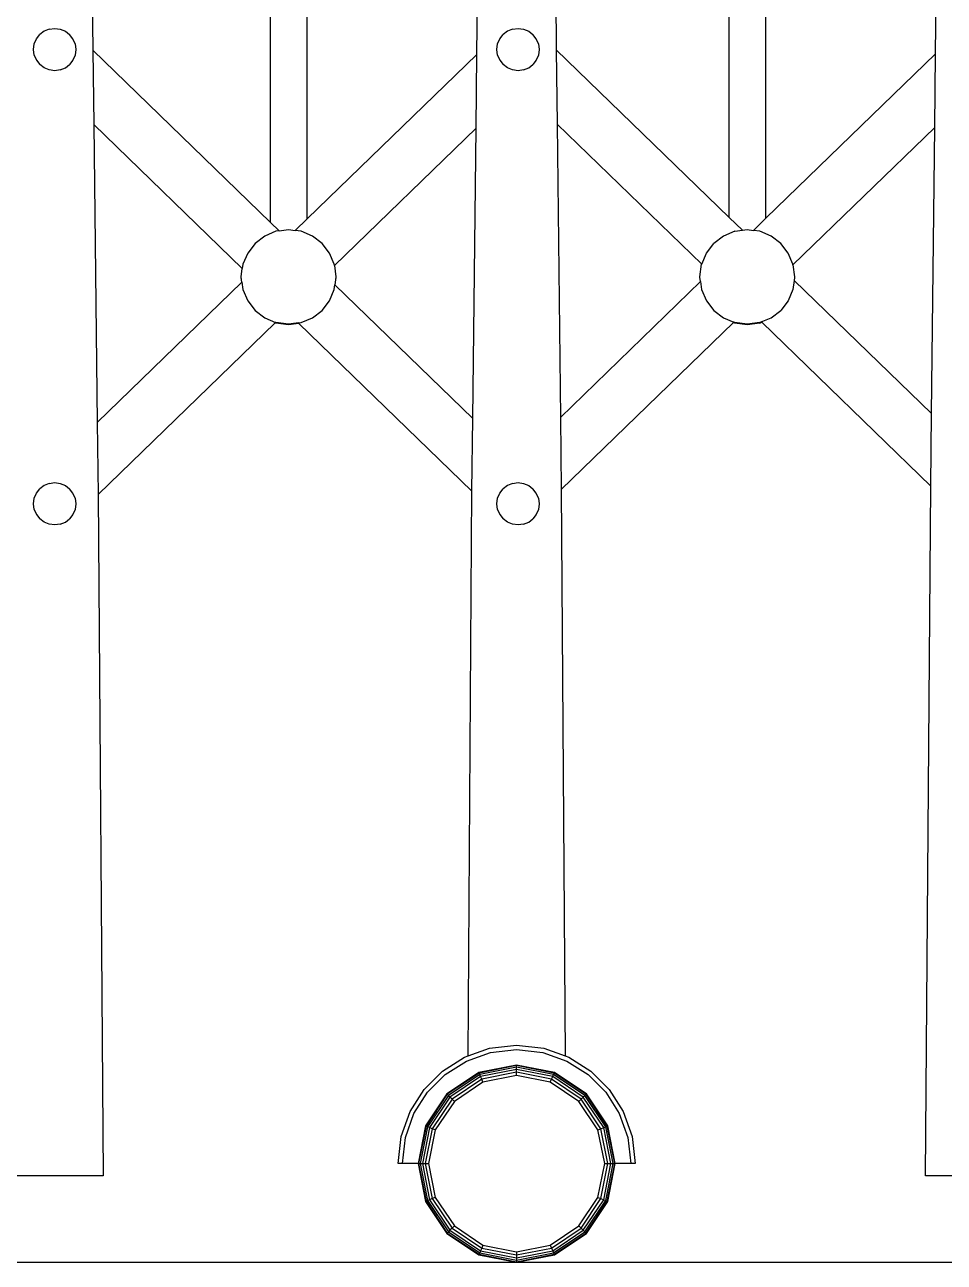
# Model space of a CAD drawing. Extents: x -2377130 to 293730, y -2 to 754590.
# Drawn here: x -2198568 to -2198045, y 516937 to 517641 of the extents above; entities that cross this region are included whole.
import ezdxf

# ---------------------------------------------------------------- set-up
doc = ezdxf.new("R2010")
doc.units = 0
doc.header["$LTSCALE"] = 1000
doc.header["$MEASUREMENT"] = 0
doc.layers.add('A-SFCE', color=30, linetype='Continuous')

# ---------------------------------------------------------------- blocks, each defined once
blk = doc.blocks.new('A$C4A4B1E4B')
at = {"color": 250}
for p, q in [((-2109.11, 610.1), (-2109.21, 916.42)), ((-2088.29, 609.62), (-2088.38, 916.75)), ((-2369.85, 607.26), (-2369.94, 913.68)), ((-2349.03, 609.21), (-2349.12, 913.91)), ((-2252.52, 702.75), (-2251.19, 819.02)), ((-2208.74, 819.95), (-2207.42, 705.36)), ((-1991.78, 703.17), (-1990.42, 821.83)), ((-2472.05, 814.72), (-2470.79, 705.07)), ((-2495.73, 717.12), (-2492.53, 717.55)), ((-2492.53, 717.55), (-2489.34, 717.12)), ((-2232.36, 717.12), (-2229.16, 717.55)), ((-2229.16, 717.55), (-2225.97, 717.12)), ((-2504.13, 708.71), (-2502.91, 711.59)), ((-2502.91, 711.59), (-2501.03, 714.02)), ((-2498.6, 715.9), (-2501.03, 714.02)), ((-2495.73, 717.12), (-2498.6, 715.9)), ((-2489.34, 717.12), (-2486.47, 715.9)), ((-2486.47, 715.9), (-2484.03, 714.02)), ((-2482.15, 711.59), (-2484.03, 714.02)), ((-2480.94, 708.71), (-2482.15, 711.59)), ((-2240.76, 708.71), (-2239.54, 711.59)), ((-2239.54, 711.59), (-2237.66, 714.02)), ((-2235.23, 715.9), (-2237.66, 714.02)), ((-2232.36, 717.12), (-2235.23, 715.9)), ((-2225.97, 717.12), (-2223.1, 715.9)), ((-2223.1, 715.9), (-2220.66, 714.02)), ((-2218.78, 711.59), (-2220.66, 714.02)), ((-2217.57, 708.71), (-2218.78, 711.59)), ((-2504.56, 705.52), (-2504.13, 708.71)), ((-2504.13, 702.32), (-2504.56, 705.52)), ((-2480.94, 708.71), (-2480.51, 705.52)), ((-2480.51, 705.52), (-2480.94, 702.32)), ((-2470.79, 705.07), (-2369.85, 607.26)), ((-2470.79, 705.07), (-2470.31, 662.86)), ((-2241.19, 705.52), (-2240.76, 708.71)), ((-2240.76, 702.32), (-2241.19, 705.52)), ((-2217.57, 708.71), (-2217.14, 705.52)), ((-2217.14, 705.52), (-2217.57, 702.32)), ((-2207.42, 705.36), (-2109.11, 610.1)), ((-2207.42, 705.36), (-2206.94, 663.15)), ((-2504.13, 702.32), (-2502.91, 699.45)), ((-2502.91, 699.45), (-2501.03, 697.02)), ((-2498.6, 695.14), (-2501.03, 697.02)), ((-2486.47, 695.14), (-2484.03, 697.02)), ((-2482.15, 699.45), (-2484.03, 697.02)), ((-2480.94, 702.32), (-2482.15, 699.45)), ((-2349.03, 609.21), (-2252.52, 702.75)), ((-2253, 660.88), (-2252.52, 702.75)), ((-2240.76, 702.32), (-2239.54, 699.45)), ((-2239.54, 699.45), (-2237.66, 697.02)), ((-2235.23, 695.14), (-2237.66, 697.02)), ((-2223.1, 695.14), (-2220.66, 697.02)), ((-2218.78, 699.45), (-2220.66, 697.02)), ((-2217.57, 702.32), (-2218.78, 699.45)), ((-2088.29, 609.62), (-1991.78, 703.17)), ((-1992.26, 661.3), (-1991.78, 703.17)), ((-2495.73, 693.92), (-2498.6, 695.14)), ((-2492.53, 693.49), (-2495.73, 693.92)), ((-2489.34, 693.92), (-2492.53, 693.49)), ((-2489.34, 693.92), (-2486.47, 695.14)), ((-2232.36, 693.92), (-2235.23, 695.14)), ((-2229.16, 693.49), (-2232.36, 693.92)), ((-2225.97, 693.92), (-2229.16, 693.49)), ((-2225.97, 693.92), (-2223.1, 695.14)), ((-2385.87, 581.04), (-2470.31, 662.86)), ((-2470.31, 662.86), (-2468.36, 493.53)), ((-2124.77, 583.53), (-2206.94, 663.15)), ((-2206.94, 663.15), (-2205.03, 496.47)), ((-1992.26, 661.3), (-2072.88, 583.15)), ((-1994.12, 498.67), (-1992.26, 661.3)), ((-2253, 660.88), (-2333.57, 582.79)), ((-2254.89, 495.86), (-2253, 660.88)), ((-2369.85, 607.26), (-2364.93, 602.49)), ((-2355.75, 602.69), (-2349.03, 609.21)), ((-2109.11, 610.1), (-2101.62, 602.84)), ((-2088.29, 609.62), (-2095.39, 602.74)), ((-2373.17, 599.53), (-2378.62, 595.32)), ((-2366.75, 602.24), (-2373.17, 599.53)), ((-2364.93, 602.49), (-2366.75, 602.24)), ((-2364.93, 602.49), (-2359.6, 603.21)), ((-2359.6, 603.21), (-2355.75, 602.69)), ((-2352.45, 602.24), (-2355.75, 602.69)), ((-2346.03, 599.53), (-2352.45, 602.24)), ((-2340.58, 595.32), (-2346.03, 599.53)), ((-2112.43, 599.53), (-2117.88, 595.32)), ((-2106.01, 602.24), (-2112.43, 599.53)), ((-2106.01, 602.24), (-2101.62, 602.84)), ((-2101.62, 602.84), (-2098.86, 603.21)), ((-2098.86, 603.21), (-2095.39, 602.74)), ((-2091.71, 602.24), (-2095.39, 602.74)), ((-2085.29, 599.53), (-2091.71, 602.24)), ((-2079.84, 595.32), (-2085.29, 599.53)), ((-2378.62, 595.32), (-2382.83, 589.88)), ((-2336.37, 589.88), (-2340.58, 595.32)), ((-2122.09, 589.88), (-2117.88, 595.32)), ((-2075.63, 589.88), (-2079.84, 595.32)), ((-2382.83, 589.88), (-2385.54, 583.45)), ((-2333.66, 583.45), (-2336.37, 589.88)), ((-2124.77, 583.53), (-2122.09, 589.88)), ((-2072.92, 583.45), (-2075.63, 589.88)), ((-2386.5, 576.3), (-2385.87, 581.04)), ((-2385.54, 583.45), (-2385.87, 581.04)), ((-2333.57, 582.79), (-2333.66, 583.45)), ((-2333.57, 582.79), (-2332.69, 576.3)), ((-2125.77, 576.3), (-2124.8, 583.45)), ((-2124.8, 583.45), (-2124.77, 583.53)), ((-2072.88, 583.15), (-2072.92, 583.45)), ((-2072.88, 583.15), (-2071.96, 576.3)), ((-2468.36, 493.53), (-2386.13, 573.24)), ((-2386.48, 576.15), (-2386.5, 576.3)), ((-2386.5, 575.99), (-2386.48, 576.15)), ((-2386.13, 573.24), (-2386.5, 575.99)), ((-2386.1, 573.27), (-2386.48, 576.15)), ((-2386.13, 573.24), (-2386.1, 573.27)), ((-2386.1, 573.27), (-2385.54, 569.15)), ((-2333.66, 569.15), (-2333.3, 571.84)), ((-2332.72, 576.15), (-2333.3, 571.84)), ((-2333.3, 571.84), (-2333.26, 571.8)), ((-2332.69, 575.99), (-2333.26, 571.8)), ((-2333.26, 571.8), (-2254.89, 495.86)), ((-2332.69, 576.3), (-2332.72, 576.15)), ((-2332.72, 576.15), (-2332.69, 575.99)), ((-2205.03, 496.47), (-2125.44, 573.61)), ((-2125.74, 576.15), (-2125.77, 576.3)), ((-2125.77, 575.99), (-2125.74, 576.15)), ((-2125.44, 573.61), (-2125.77, 575.99)), ((-2125.41, 573.64), (-2125.74, 576.15)), ((-2125.44, 573.61), (-2125.41, 573.64)), ((-2125.41, 573.64), (-2124.8, 569.15)), ((-2072.22, 574.35), (-2072.92, 569.15)), ((-2071.98, 576.15), (-2072.22, 574.35)), ((-2072.22, 574.35), (-2072.18, 574.31)), ((-2071.96, 575.99), (-2072.18, 574.31)), ((-2072.18, 574.31), (-1994.12, 498.67)), ((-2071.96, 576.3), (-2071.98, 576.15)), ((-2071.98, 576.15), (-2071.96, 575.99)), ((-2385.54, 569.15), (-2382.83, 562.73)), ((-2382.83, 562.73), (-2378.62, 557.28)), ((-2340.58, 557.28), (-2336.37, 562.73)), ((-2336.37, 562.73), (-2333.66, 569.15)), ((-2124.8, 569.15), (-2122.09, 562.73)), ((-2122.09, 562.73), (-2117.88, 557.28)), ((-2075.63, 562.73), (-2079.84, 557.28)), ((-2072.92, 569.15), (-2075.63, 562.73)), ((-2378.62, 557.28), (-2373.17, 553.07)), ((-2346.03, 553.07), (-2340.58, 557.28)), ((-2117.88, 557.28), (-2112.43, 553.07)), ((-2085.29, 553.07), (-2079.84, 557.28)), ((-2367.16, 550.22), (-2467.89, 452.58)), ((-2373.17, 553.07), (-2366.94, 550.44)), ((-2366.94, 550.44), (-2367.16, 550.22)), ((-2366.75, 550.05), (-2367.16, 550.22)), ((-2366.75, 550.36), (-2366.94, 550.44)), ((-2359.6, 549.4), (-2366.75, 550.36)), ((-2359.6, 549.09), (-2366.75, 550.05)), ((-2353.99, 550.15), (-2359.6, 549.4)), ((-2353.71, 549.88), (-2359.6, 549.09)), ((-2353.99, 550.15), (-2352.45, 550.36)), ((-2353.71, 549.88), (-2353.99, 550.15)), ((-2255.37, 454.58), (-2353.71, 549.88)), ((-2352.45, 550.36), (-2346.03, 553.07)), ((-2106.72, 550.35), (-2204.56, 455.52)), ((-2112.43, 553.07), (-2106.5, 550.57)), ((-2106.5, 550.57), (-2106.72, 550.35)), ((-2106.01, 550.05), (-2106.72, 550.35)), ((-2106.01, 550.36), (-2106.5, 550.57)), ((-2098.86, 549.4), (-2106.01, 550.36)), ((-2098.86, 549.09), (-2106.01, 550.05)), ((-2091.71, 550.36), (-2098.86, 549.4)), ((-2091.71, 550.05), (-2098.86, 549.09)), ((-2091.71, 550.36), (-2090.9, 550.71)), ((-2091.71, 550.05), (-2090.67, 550.49)), ((-2090.9, 550.71), (-2085.29, 553.07)), ((-2090.67, 550.49), (-2090.9, 550.71)), ((-1994.59, 457.39), (-2090.67, 550.49)), ((-2468.36, 493.53), (-2467.89, 452.58)), ((-2255.37, 454.58), (-2254.89, 495.86)), ((-2205.03, 496.47), (-2204.56, 455.52)), ((-1994.59, 457.39), (-1994.12, 498.67)), ((-2498.6, 457.75), (-2501.03, 455.87)), ((-2495.73, 458.96), (-2498.6, 457.75)), ((-2495.73, 458.96), (-2492.53, 459.39)), ((-2492.53, 459.39), (-2489.34, 458.96)), ((-2489.34, 458.96), (-2486.47, 457.75)), ((-2486.47, 457.75), (-2484.03, 455.87)), ((-2235.23, 457.75), (-2237.66, 455.87)), ((-2232.36, 458.96), (-2235.23, 457.75)), ((-2232.36, 458.96), (-2229.16, 459.39)), ((-2229.16, 459.39), (-2225.97, 458.96)), ((-2225.97, 458.96), (-2223.1, 457.75)), ((-2223.1, 457.75), (-2220.66, 455.87)), ((-1997.63, 65.33), (-1994.59, 457.39)), ((-2504.56, 447.36), (-2504.13, 450.56)), ((-2504.13, 450.56), (-2502.91, 453.43)), ((-2502.91, 453.43), (-2501.03, 455.87)), ((-2482.15, 453.43), (-2484.03, 455.87)), ((-2480.94, 450.56), (-2482.15, 453.43)), ((-2480.94, 450.56), (-2480.51, 447.36)), ((-2467.89, 452.58), (-2464.92, 65.33)), ((-2257.58, 133.58), (-2255.37, 454.58)), ((-2241.19, 447.36), (-2240.76, 450.56)), ((-2240.76, 450.56), (-2239.54, 453.43)), ((-2239.54, 453.43), (-2237.66, 455.87)), ((-2218.78, 453.43), (-2220.66, 455.87)), ((-2217.57, 450.56), (-2218.78, 453.43)), ((-2217.57, 450.56), (-2217.14, 447.36)), ((-2204.56, 455.52), (-2202.33, 133.58)), ((-2504.13, 444.17), (-2504.56, 447.36)), ((-2504.13, 444.17), (-2502.91, 441.3)), ((-2480.94, 444.17), (-2482.15, 441.3)), ((-2480.51, 447.36), (-2480.94, 444.17)), ((-2240.76, 444.17), (-2241.19, 447.36)), ((-2240.76, 444.17), (-2239.54, 441.3)), ((-2217.57, 444.17), (-2218.78, 441.3)), ((-2217.14, 447.36), (-2217.57, 444.17)), ((-2502.91, 441.3), (-2501.03, 438.86)), ((-2498.6, 436.98), (-2501.03, 438.86)), ((-2495.73, 435.77), (-2498.6, 436.98)), ((-2489.34, 435.77), (-2486.47, 436.98)), ((-2486.47, 436.98), (-2484.03, 438.86)), ((-2482.15, 441.3), (-2484.03, 438.86)), ((-2239.54, 441.3), (-2237.66, 438.86)), ((-2235.23, 436.98), (-2237.66, 438.86)), ((-2232.36, 435.77), (-2235.23, 436.98)), ((-2225.97, 435.77), (-2223.1, 436.98)), ((-2223.1, 436.98), (-2220.66, 438.86)), ((-2218.78, 441.3), (-2220.66, 438.86)), ((-2492.53, 435.34), (-2495.73, 435.77)), ((-2489.34, 435.77), (-2492.53, 435.34)), ((-2229.16, 435.34), (-2232.36, 435.77)), ((-2225.97, 435.77), (-2229.16, 435.34)), ((-2258.51, 130.65), (-2244.84, 135.55)), ((-2257.58, 133.58), (-2245.4, 137.94)), ((-2245.4, 137.94), (-2229.96, 139.72)), ((-2244.84, 135.55), (-2229.96, 137.26)), ((-2229.96, 139.72), (-2214.51, 137.94)), ((-2229.96, 137.26), (-2215.07, 135.55)), ((-2215.07, 135.55), (-2201.4, 130.65)), ((-2214.51, 137.94), (-2202.33, 133.58)), ((-2272.1, 124.9), (-2259.59, 132.87)), ((-2270.57, 122.98), (-2258.51, 130.65)), ((-2259.59, 132.87), (-2257.58, 133.58)), ((-2229.96, 128.36), (-2251.4, 124.09)), ((-2229.96, 128.06), (-2251.29, 123.82)), ((-2229.96, 127.21), (-2250.96, 123.04)), ((-2208.51, 124.09), (-2229.96, 128.36)), ((-2229.96, 128.06), (-2229.96, 128.36)), ((-2208.62, 123.82), (-2229.96, 128.06)), ((-2229.96, 127.21), (-2229.96, 128.06)), ((-2208.95, 123.04), (-2229.96, 127.21)), ((-2229.96, 125.89), (-2229.96, 127.21)), ((-2202.33, 133.58), (-2200.33, 132.87)), ((-2201.4, 130.65), (-2189.34, 122.98)), ((-2200.33, 132.87), (-2187.81, 124.9)), ((-2282.54, 114.46), (-2272.1, 124.9)), ((-2280.63, 112.92), (-2270.57, 122.98)), ((-2251.4, 124.09), (-2269.58, 111.94)), ((-2251.29, 123.82), (-2269.37, 111.74)), ((-2250.96, 123.04), (-2268.77, 111.13)), ((-2250.46, 121.81), (-2267.84, 110.2)), ((-2249.82, 120.27), (-2266.66, 109.02)), ((-2251.29, 123.82), (-2251.4, 124.09)), ((-2250.96, 123.04), (-2251.29, 123.82)), ((-2250.46, 121.81), (-2250.96, 123.04)), ((-2229.96, 125.89), (-2250.46, 121.81)), ((-2249.82, 120.27), (-2250.46, 121.81)), ((-2229.96, 124.23), (-2249.82, 120.27)), ((-2249.11, 118.57), (-2249.82, 120.27)), ((-2229.96, 122.38), (-2249.11, 118.57)), ((-2209.45, 121.81), (-2229.96, 125.89)), ((-2229.96, 124.23), (-2229.96, 125.89)), ((-2210.09, 120.27), (-2229.96, 124.23)), ((-2229.96, 122.38), (-2229.96, 124.23)), ((-2210.8, 118.57), (-2229.96, 122.38)), ((-2210.8, 118.57), (-2210.09, 120.27)), ((-2210.09, 120.27), (-2209.45, 121.81)), ((-2193.25, 109.02), (-2210.09, 120.27)), ((-2209.45, 121.81), (-2208.95, 123.04)), ((-2192.07, 110.2), (-2209.45, 121.81)), ((-2208.95, 123.04), (-2208.62, 123.82)), ((-2191.14, 111.13), (-2208.95, 123.04)), ((-2208.62, 123.82), (-2208.51, 124.09)), ((-2190.54, 111.74), (-2208.62, 123.82)), ((-2190.33, 111.94), (-2208.51, 124.09)), ((-2189.34, 122.98), (-2179.28, 112.92)), ((-2187.81, 124.9), (-2177.37, 114.46)), ((-2290.51, 101.95), (-2282.54, 114.46)), ((-2288.3, 100.85), (-2280.63, 112.92)), ((-2249.11, 118.57), (-2265.35, 107.72)), ((-2194.56, 107.72), (-2210.8, 118.57)), ((-2179.28, 112.92), (-2171.61, 100.85)), ((-2177.37, 114.46), (-2169.41, 101.95)), ((-2269.58, 111.94), (-2281.73, 93.76)), ((-2269.37, 111.74), (-2281.46, 93.65)), ((-2268.77, 111.13), (-2280.67, 93.33)), ((-2267.84, 110.2), (-2279.45, 92.82)), ((-2266.66, 109.02), (-2277.91, 92.18)), ((-2265.35, 107.72), (-2276.21, 91.47)), ((-2269.37, 111.74), (-2269.58, 111.94)), ((-2268.77, 111.13), (-2269.37, 111.74)), ((-2267.84, 110.2), (-2268.77, 111.13)), ((-2266.66, 109.02), (-2267.84, 110.2)), ((-2265.35, 107.72), (-2266.66, 109.02)), ((-2194.56, 107.72), (-2193.25, 109.02)), ((-2183.71, 91.47), (-2194.56, 107.72)), ((-2193.25, 109.02), (-2192.07, 110.2)), ((-2182, 92.18), (-2193.25, 109.02)), ((-2192.07, 110.2), (-2191.14, 111.13)), ((-2180.46, 92.82), (-2192.07, 110.2)), ((-2191.14, 111.13), (-2190.54, 111.74)), ((-2179.24, 93.33), (-2191.14, 111.13)), ((-2190.54, 111.74), (-2190.33, 111.94)), ((-2178.45, 93.65), (-2190.54, 111.74)), ((-2178.18, 93.76), (-2190.33, 111.94)), ((-2295.58, 87.76), (-2290.51, 101.95)), ((-2293.19, 87.18), (-2288.3, 100.85)), ((-2171.61, 100.85), (-2166.73, 87.18)), ((-2169.41, 101.95), (-2164.33, 87.76)), ((-2281.73, 93.76), (-2285.99, 72.32)), ((-2281.46, 93.65), (-2285.7, 72.32)), ((-2280.67, 93.33), (-2284.85, 72.32)), ((-2279.45, 92.82), (-2283.53, 72.32)), ((-2277.91, 92.18), (-2281.86, 72.32)), ((-2281.46, 93.65), (-2281.73, 93.76)), ((-2280.67, 93.33), (-2281.46, 93.65)), ((-2279.45, 92.82), (-2280.67, 93.33)), ((-2276.21, 91.47), (-2280.02, 72.32)), ((-2277.91, 92.18), (-2279.45, 92.82)), ((-2276.21, 91.47), (-2277.91, 92.18)), ((-2183.71, 91.47), (-2182, 92.18)), ((-2179.89, 72.32), (-2183.71, 91.47)), ((-2182, 92.18), (-2180.46, 92.82)), ((-2178.05, 72.32), (-2182, 92.18)), ((-2180.46, 92.82), (-2179.24, 93.33)), ((-2176.38, 72.32), (-2180.46, 92.82)), ((-2179.24, 93.33), (-2178.45, 93.65)), ((-2175.06, 72.32), (-2179.24, 93.33)), ((-2178.45, 93.65), (-2178.18, 93.76)), ((-2174.21, 72.32), (-2178.45, 93.65)), ((-2173.92, 72.32), (-2178.18, 93.76)), ((-2297.36, 72.32), (-2295.58, 87.76)), ((-2294.9, 72.32), (-2293.19, 87.18)), ((-2166.73, 87.18), (-2165.01, 72.32)), ((-2164.33, 87.76), (-2162.55, 72.32)), ((-2294.9, 72.32), (-2297.36, 72.32)), ((-2285.99, 72.32), (-2294.9, 72.32)), ((-2285.99, 72.32), (-2281.73, 50.87)), ((-2285.99, 72.32), (-2285.7, 72.32)), ((-2285.7, 72.32), (-2281.46, 50.98)), ((-2285.7, 72.32), (-2284.85, 72.32)), ((-2284.85, 72.32), (-2280.67, 51.31)), ((-2284.85, 72.32), (-2283.53, 72.32)), ((-2283.53, 72.32), (-2279.45, 51.81)), ((-2283.53, 72.32), (-2281.86, 72.32)), ((-2281.86, 72.32), (-2277.91, 52.45)), ((-2281.86, 72.32), (-2280.02, 72.32)), ((-2280.02, 72.32), (-2276.21, 53.16)), ((-2183.71, 53.16), (-2179.89, 72.32)), ((-2182, 52.45), (-2178.05, 72.32)), ((-2180.46, 51.81), (-2176.38, 72.32)), ((-2179.89, 72.32), (-2178.05, 72.32)), ((-2179.24, 51.31), (-2175.06, 72.32)), ((-2178.45, 50.98), (-2174.21, 72.32)), ((-2178.18, 50.87), (-2173.92, 72.32)), ((-2178.05, 72.32), (-2176.38, 72.32)), ((-2176.38, 72.32), (-2175.06, 72.32)), ((-2175.06, 72.32), (-2174.21, 72.32)), ((-2174.21, 72.32), (-2173.92, 72.32)), ((-2165.01, 72.32), (-2173.92, 72.32)), ((-2162.55, 72.32), (-2165.01, 72.32)), ((-2464.92, 65.33), (-2521.74, 65.33)), ((-1940.81, 65.33), (-1997.63, 65.33)), ((-2281.46, 50.98), (-2281.73, 50.87)), ((-2281.73, 50.87), (-2269.58, 32.69)), ((-2280.67, 51.31), (-2281.46, 50.98)), ((-2281.46, 50.98), (-2269.37, 32.9)), ((-2279.45, 51.81), (-2280.67, 51.31)), ((-2280.67, 51.31), (-2268.77, 33.5)), ((-2277.91, 52.45), (-2279.45, 51.81)), ((-2279.45, 51.81), (-2267.84, 34.43)), ((-2276.21, 53.16), (-2277.91, 52.45)), ((-2277.91, 52.45), (-2266.66, 35.61)), ((-2276.21, 53.16), (-2265.35, 36.92)), ((-2194.56, 36.92), (-2183.71, 53.16)), ((-2193.25, 35.61), (-2182, 52.45)), ((-2192.07, 34.43), (-2180.46, 51.81)), ((-2191.14, 33.5), (-2179.24, 51.31)), ((-2190.54, 32.9), (-2178.45, 50.98)), ((-2190.33, 32.69), (-2178.18, 50.87)), ((-2183.71, 53.16), (-2182, 52.45)), ((-2182, 52.45), (-2180.46, 51.81)), ((-2180.46, 51.81), (-2179.24, 51.31)), ((-2179.24, 51.31), (-2178.45, 50.98)), ((-2178.45, 50.98), (-2178.18, 50.87)), ((-2266.66, 35.61), (-2267.84, 34.43)), ((-2265.35, 36.92), (-2266.66, 35.61)), ((-2266.66, 35.61), (-2249.82, 24.36)), ((-2265.35, 36.92), (-2249.11, 26.07)), ((-2210.8, 26.07), (-2194.56, 36.92)), ((-2210.09, 24.36), (-2193.25, 35.61)), ((-2194.56, 36.92), (-2193.25, 35.61)), ((-2193.25, 35.61), (-2192.07, 34.43)), ((-2269.37, 32.9), (-2269.58, 32.69)), ((-2269.58, 32.69), (-2251.4, 20.54)), ((-2268.77, 33.5), (-2269.37, 32.9)), ((-2269.37, 32.9), (-2251.29, 20.81)), ((-2267.84, 34.43), (-2268.77, 33.5)), ((-2268.77, 33.5), (-2250.96, 21.6)), ((-2267.84, 34.43), (-2250.46, 22.82)), ((-2209.45, 22.82), (-2192.07, 34.43)), ((-2208.95, 21.6), (-2191.14, 33.5)), ((-2208.62, 20.81), (-2190.54, 32.9)), ((-2208.51, 20.54), (-2190.33, 32.69)), ((-2192.07, 34.43), (-2191.14, 33.5)), ((-2191.14, 33.5), (-2190.54, 32.9)), ((-2190.54, 32.9), (-2190.33, 32.69)), ((-2250.96, 21.6), (-2251.29, 20.81)), ((-2250.46, 22.82), (-2250.96, 21.6)), ((-2250.96, 21.6), (-2229.96, 17.42)), ((-2249.82, 24.36), (-2250.46, 22.82)), ((-2250.46, 22.82), (-2229.96, 18.74)), ((-2249.11, 26.07), (-2249.82, 24.36)), ((-2249.82, 24.36), (-2229.96, 20.41)), ((-2249.11, 26.07), (-2229.96, 22.26)), ((-2229.96, 22.26), (-2210.8, 26.07)), ((-2229.96, 20.41), (-2210.09, 24.36)), ((-2229.96, 18.74), (-2209.45, 22.82)), ((-2229.96, 22.26), (-2229.96, 20.41)), ((-2229.96, 17.42), (-2208.95, 21.6)), ((-2210.8, 26.07), (-2210.09, 24.36)), ((-2210.09, 24.36), (-2209.45, 22.82)), ((-2209.45, 22.82), (-2208.95, 21.6)), ((-2208.95, 21.6), (-2208.62, 20.81)), ((-2251.29, 20.81), (-2251.4, 20.54)), ((-2251.4, 20.54), (-2229.96, 16.28)), ((-2251.29, 20.81), (-2229.96, 16.57)), ((-2229.96, 16.57), (-2208.62, 20.81)), ((-2229.96, 16.28), (-2208.51, 20.54)), ((-2229.96, 20.41), (-2229.96, 18.74)), ((-2229.96, 18.74), (-2229.96, 17.42)), ((-2229.96, 17.42), (-2229.96, 16.57)), ((-2229.96, 16.57), (-2229.96, 16.28)), ((-2208.62, 20.81), (-2208.51, 20.54))]:
    blk.add_line(p, q, dxfattribs=at)

msp = doc.modelspace()

# ---------------------------------------------------------------- linework, layer by layer
at = {"layer": 'A-SFCE', "color": 8}
msp.add_lwpolyline([(-2282616.72, 516937.45), (-2171902.86, 516937.45)], dxfattribs=at)

# ---------------------------------------------------------------- block references
at = {"color": 8}
msp.add_blockref('A$C4A4B1E4B', (-2196058.14, 516921.17), dxfattribs=at)

doc.saveas('drawing.dxf')
